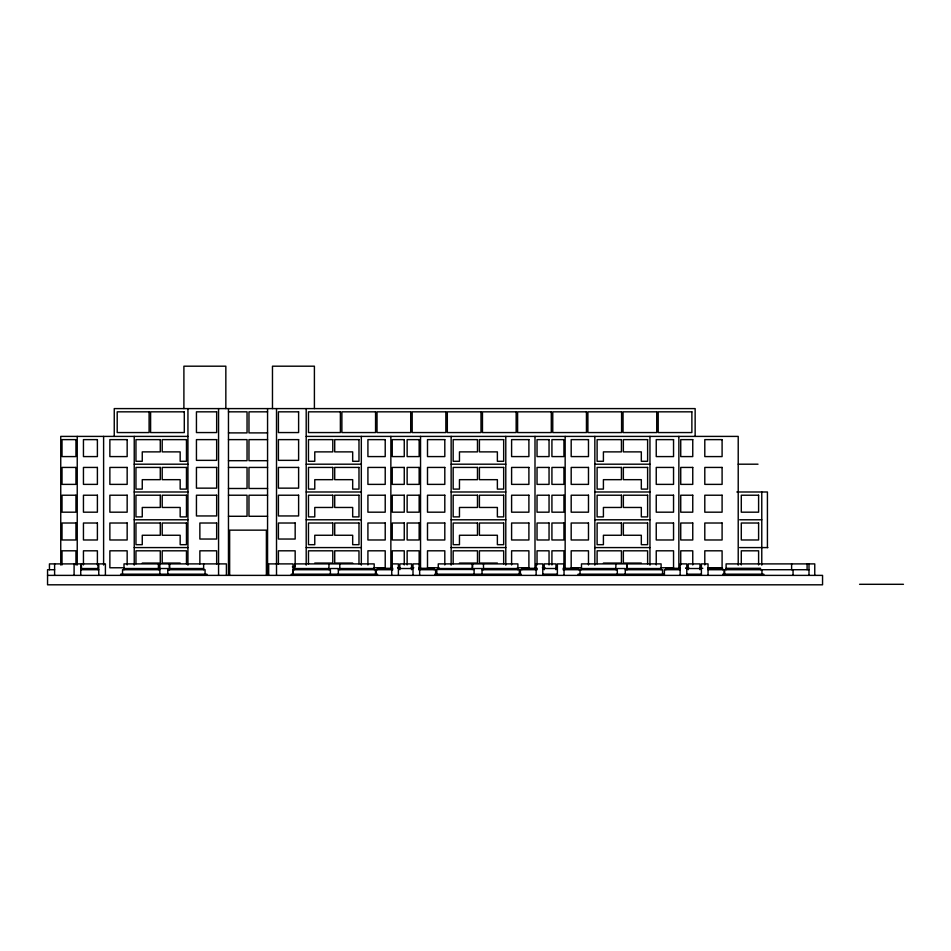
<?xml version="1.0" encoding="UTF-8"?>
<svg xmlns="http://www.w3.org/2000/svg" width="951" height="951" viewBox="0 0 951 951"><rect width="100%" height="100%" fill="white"/><g stroke="black" fill="none" stroke-linecap="round" stroke-linejoin="round"><path stroke-width="1.43" d="M228.466 411.831L247.046 411.831L247.046 432.895L228.466 432.895M267.564 411.831L248.972 411.831L248.972 432.895L267.564 432.895M187.941 436.402L60.745 436.402L60.745 565.025M306.198 436.402L738.214 436.402L738.214 565.132M228.466 439.624L247.046 439.624L247.046 460.688L228.466 460.688M267.564 439.624L248.972 439.624L248.972 460.688L267.564 460.688M134.234 464.195L187.941 464.195M306.198 464.195L361.321 464.195M451.143 464.195L505.789 464.195M594.839 464.195L649.961 464.195M738.214 464.195L758.006 464.195M228.466 467.428L247.046 467.428L247.046 488.493L228.466 488.493M267.564 467.428L248.972 467.428L248.972 488.493L267.564 488.493M134.234 491.988L187.941 491.988M306.198 491.988L361.321 491.988M451.143 491.988L505.789 491.988M594.839 491.988L649.961 491.988M736.847 491.988L767.421 491.988L767.421 547.586M228.466 495.221L247.046 495.221L247.046 516.286L228.466 516.286M267.564 495.221L248.972 495.221L248.972 516.286L267.564 516.286M134.234 519.781L187.941 519.781M306.198 519.781L361.321 519.781M451.143 519.781L505.789 519.781M594.839 519.781L649.961 519.781M739.628 519.781L761.775 519.781M134.234 547.586L187.941 547.586M306.198 547.586L361.321 547.586M451.143 547.586L505.789 547.586M594.839 547.586L649.961 547.586M739.628 547.586L767.897 547.586M142.258 563.063L160.279 563.063L160.279 550.807L135.957 550.807L135.957 563.812M180.167 563.063L162.205 563.063L162.205 550.807L186.467 550.807L186.467 563.812M314.769 563.063L332.791 563.063L332.791 550.807L308.469 550.807L308.469 563.812M352.678 563.063L334.716 563.063L334.716 550.807L358.979 550.807L358.979 563.812M459.464 563.063L477.485 563.063L477.485 550.807L453.163 550.807L453.163 563.812M497.373 563.063L479.411 563.063L479.411 550.807L503.673 550.807L503.673 563.812M603.409 563.063L621.431 563.063L621.431 550.807L597.109 550.807L597.109 563.812M641.319 563.063L623.357 563.063L623.357 550.807L647.619 550.807L647.619 563.812M292.373 566.832L295.167 566.832L295.167 550.807L278.405 550.807L278.405 563.919M124.272 567.771L109.864 567.771L109.864 550.807L127.161 550.807L127.161 564.942M373.684 567.771L385.214 567.771L385.214 550.807L367.918 550.807L367.918 564.942M397.577 567.771L400.252 567.771M411.141 567.771L413.816 567.771M439.029 567.771L427.498 567.771L427.498 550.807L444.806 550.807L444.806 564.942M517.368 567.771L528.899 567.771L528.899 550.807L511.602 550.807L511.602 564.942M542.367 567.771L545.042 567.771M581.275 567.771L571.182 567.771L571.182 550.807L588.479 550.807L588.479 564.942M660.565 567.771L673.546 567.771L673.546 550.807L656.238 550.807L656.238 564.942M686.075 567.771L688.75 567.771M707.687 567.771L722.094 567.771L722.094 550.807L704.798 550.807L704.798 564.942M392.846 568.306L377.452 568.306L377.452 569.72M418.63 568.306L434.179 568.306L434.179 569.72M537.22 568.306L521.837 568.306L521.837 569.72M563.016 568.306L578.553 568.306L578.553 569.72M680.44 568.306L665.843 568.306L665.843 569.72M685.635 568.306L688.227 568.306M699.96 568.306L702.789 568.306M707.722 568.306L722.57 568.306L722.57 569.72M726.112 568.306L760.515 568.306L760.515 569.72M81.465 568.532L98.036 568.532M123.999 568.532L158.413 568.532M159.851 568.532L167.792 568.532L167.792 574.178M169.23 568.532L203.633 568.532M294.548 568.532L328.951 568.532M339.78 568.532L374.183 568.532M398.398 568.532L413.007 568.532M438.256 568.532L472.659 568.532M483.477 568.532L517.891 568.532M542.783 568.532L557.381 568.532M581.477 568.532L615.879 568.532M626.697 568.532L661.111 568.532M686.788 568.532L701.398 568.532M474.097 569.471L436.818 569.471L436.818 575.379M54.611 569.72L47.55 569.72L47.55 584.806L822.556 584.806L822.556 575.379L47.55 575.379M80.74 569.72L98.761 569.72M159.851 569.72L122.56 569.72L122.489 575.379M167.792 569.72L205.071 569.72L205.071 575.379M330.389 569.72L293.11 569.72L293.181 575.379L293.003 563.895L268.681 563.895L268.681 575.379M338.342 569.72L375.621 569.72L375.693 575.379M392.846 569.72L376.014 569.72L376.014 575.379M418.63 569.72L435.617 569.72L435.617 575.379M482.038 569.72L519.329 569.72L519.329 575.379M537.22 569.72L520.399 569.72L520.399 575.379M563.016 569.72L617.318 569.72M625.271 569.72L662.55 569.72L662.55 575.379M680.143 569.72L664.404 569.72L664.404 575.379M708.043 569.72L724.008 569.72L724.008 575.379M808.992 569.72L724.674 569.72L724.674 575.379M542.783 574.178L557.381 574.178M664.404 574.178L578.149 574.178L578.149 575.379M686.788 574.178L701.398 574.178M859.573 584.306L903.45 584.306M814.757 575.379L814.757 563.895L726.112 563.895L726.112 569.72M808.992 563.895L808.992 575.379M807.102 563.895L807.102 569.72M793.051 569.72L793.051 575.379M791.612 563.895L791.612 569.72M763.748 575.379L763.748 574.178L722.784 574.178L722.784 575.379M761.953 569.72L761.953 575.379M761.775 491.988L761.775 565.132M758.601 564.942L758.601 550.807L741.293 550.807L741.293 564.942M708.043 575.379L708.043 563.895L701.398 563.895L701.398 575.379M699.96 569.72L699.96 563.895L688.227 563.895L688.227 569.72M695.145 436.402L695.145 408.597L114.251 408.597L114.251 436.402M692.756 564.942L692.756 550.807L680.738 550.807L680.738 564.942M686.788 575.379L686.788 563.895L680.143 563.895L680.143 575.379M678.859 436.402L678.859 569.459M661.111 569.72L661.111 563.895L581.477 563.895L581.477 569.72M649.961 436.402L649.961 565.132M627.184 563.895L627.184 569.72M626.697 563.895L626.697 569.72M625.271 574.178L625.271 568.532L617.318 568.532L617.318 574.178M615.879 563.895L615.879 569.72M594.839 436.402L594.839 565.132M580.039 569.72L580.039 575.379M565.156 436.402L565.156 569.459M564.038 575.379L564.038 563.895L557.381 563.895L557.381 575.379M563.943 567.771L563.943 550.807L551.925 550.807L551.925 564.942M563.717 568.306L563.717 569.72M555.955 569.72L555.955 563.895L544.222 563.895L544.222 569.72M549.048 564.942L549.048 550.807L537.03 550.807L537.03 564.942M542.783 575.379L542.783 563.895L536.138 563.895L536.138 575.379M536.435 568.306L536.435 569.72M534.997 436.402L534.997 569.459M521.136 575.379L521.136 574.178L434.928 574.178L434.928 575.379M517.891 569.72L517.891 563.895L438.256 563.895L438.256 569.471M505.789 436.402L505.789 565.132M483.477 563.895L483.477 569.72M482.038 574.178L482.038 568.532L474.097 568.532L474.097 574.178M472.659 563.895L472.659 569.471M472.183 563.895L472.183 569.471M451.143 436.402L451.143 565.132M420.544 436.402L420.544 569.459M419.653 575.379L419.653 563.895L413.007 563.895L413.007 575.379M419.343 568.306L419.343 569.72M419.153 567.771L419.153 550.807L407.135 550.807L407.135 564.942M411.569 569.72L411.569 563.895L399.836 563.895L399.836 569.72M404.258 564.942L404.258 550.807L392.24 550.807L392.24 567.771M398.398 575.379L398.398 563.895L391.753 563.895L391.753 575.379M392.062 568.306L392.062 569.72M390.861 436.402L390.861 569.459M377.499 575.379L377.499 574.178L291.303 574.178L291.303 575.379M375.55 569.72L375.55 575.379M374.183 569.72L374.183 563.895L294.548 563.895L294.548 569.72M361.321 436.402L361.321 565.132M339.78 563.895L339.78 569.72M338.342 574.178L338.342 568.532L330.389 568.532L330.389 574.178M328.951 563.895L328.951 569.72M314.401 408.597L314.401 366.194L272.473 366.194L272.473 408.597M306.198 408.597L306.198 565.132M276.515 408.597L276.515 575.379M267.564 408.597L267.564 575.379M266.387 575.379L266.387 530.147L229.643 530.147L229.643 575.379M228.466 408.597L228.466 575.379M226.409 575.379L226.409 563.895L123.999 563.895L123.999 569.72M225.839 408.597L225.839 366.194L183.9 366.194L183.9 408.597M218.564 408.597L218.564 575.379M216.662 563.919L216.662 550.807L199.865 550.807L199.865 563.919M206.878 575.379L206.878 574.178L120.682 574.178L120.682 575.379M203.633 563.895L203.633 569.72M187.941 408.597L187.941 565.132M169.706 563.895L169.706 569.72M169.23 563.895L169.23 569.72M159.851 563.895L159.851 574.178M158.413 563.895L158.413 569.72M134.234 436.402L134.234 565.132M105.406 575.379L105.406 563.895L98.761 563.895L98.761 575.379M103.611 436.402L103.611 565.025M98.036 569.72L98.036 563.895L81.465 563.895L81.465 569.72M97.394 564.942L97.394 550.807L83.45 550.807L83.45 564.942M80.74 575.379L80.74 563.895L49.44 563.895L49.44 569.72M77.233 436.402L77.233 565.025M75.949 564.942L75.949 550.807L62.017 550.807L62.017 564.942M74.095 563.895L74.095 575.379M54.611 563.895L54.611 575.379M149.093 411.831L117.199 411.831L117.199 432.562L149.093 432.562L149.093 411.831M184.292 411.831L150.603 411.831L150.603 432.562L184.292 432.562L184.292 411.831M216.662 411.831L196.441 411.831L196.441 432.562L216.662 432.562L216.662 411.831M298.614 411.831L278.405 411.831L278.405 432.562L298.614 432.562L298.614 411.831M340.375 411.831L308.469 411.831L308.469 432.562L340.375 432.562L340.375 411.831M375.562 411.831L341.885 411.831L341.885 432.562L375.562 432.562L375.562 411.831M410.713 411.831L377.024 411.831L377.024 432.562L410.713 432.562L410.713 411.831M445.853 411.831L412.175 411.831L412.175 432.562L445.853 432.562L445.853 411.831M481.004 411.831L447.315 411.831L447.315 432.562L481.004 432.562L481.004 411.831M516.155 411.831L482.466 411.831L482.466 432.562L516.155 432.562L516.155 411.831M551.295 411.831L517.606 411.831L517.606 432.562L551.295 432.562L551.295 411.831M586.446 411.831L552.757 411.831L552.757 432.562L586.446 432.562L586.446 411.831M621.585 411.831L587.896 411.831L587.896 432.562L621.585 432.562L621.585 411.831M656.737 411.831L623.048 411.831L623.048 432.562L656.737 432.562L656.737 411.831M691.876 411.831L658.199 411.831L658.199 432.562L691.876 432.562L691.876 411.831M75.949 439.624L62.017 439.624L62.017 456.587L75.949 456.587L75.949 439.624M97.394 439.624L83.45 439.624L83.45 456.587L97.394 456.587L97.394 439.624M127.161 439.624L109.864 439.624L109.864 456.587L127.161 456.587L127.161 439.624M160.279 439.624L135.957 439.624L135.957 461.294L142.258 461.294L142.258 451.88L160.279 451.88L160.279 439.624M186.467 439.624L162.205 439.624L162.205 451.88L180.167 451.88L180.167 461.294L186.467 461.294L186.467 439.624M216.662 439.624L196.441 439.624L196.441 460.355L216.662 460.355L216.662 439.624M298.614 439.624L278.405 439.624L278.405 460.355L298.614 460.355L298.614 439.624M332.791 439.624L308.469 439.624L308.469 461.294L314.769 461.294L314.769 451.88L332.791 451.88L332.791 439.624M358.979 439.624L334.716 439.624L334.716 451.88L352.678 451.88L352.678 461.294L358.979 461.294L358.979 439.624M385.214 439.624L367.918 439.624L367.918 456.587L385.214 456.587L385.214 439.624M404.258 439.624L392.24 439.624L392.24 456.587L404.258 456.587L404.258 439.624M419.153 439.624L407.135 439.624L407.135 456.587L419.153 456.587L419.153 439.624M444.806 439.624L427.498 439.624L427.498 456.587L444.806 456.587L444.806 439.624M477.485 439.624L453.163 439.624L453.163 461.294L459.464 461.294L459.464 451.88L477.485 451.88L477.485 439.624M503.673 439.624L479.411 439.624L479.411 451.88L497.373 451.88L497.373 461.294L503.673 461.294L503.673 439.624M528.899 439.624L511.602 439.624L511.602 456.587L528.899 456.587L528.899 439.624M549.048 439.624L537.03 439.624L537.03 456.587L549.048 456.587L549.048 439.624M563.943 439.624L551.925 439.624L551.925 456.587L563.943 456.587L563.943 439.624M588.479 439.624L571.182 439.624L571.182 456.587L588.479 456.587L588.479 439.624M621.431 439.624L597.109 439.624L597.109 461.294L603.409 461.294L603.409 451.88L621.431 451.88L621.431 439.624M647.619 439.624L623.357 439.624L623.357 451.88L641.319 451.88L641.319 461.294L647.619 461.294L647.619 439.624M673.546 439.624L656.238 439.624L656.238 456.587L673.546 456.587L673.546 439.624M692.756 439.624L680.738 439.624L680.738 456.587L692.756 456.587L692.756 439.624M722.094 439.624L704.798 439.624L704.798 456.587L722.094 456.587L722.094 439.624M75.949 467.428L62.017 467.428L62.017 484.38L75.949 484.38L75.949 467.428M97.394 467.428L83.45 467.428L83.45 484.38L97.394 484.38L97.394 467.428M127.161 467.428L109.864 467.428L109.864 484.38L127.161 484.38L127.161 467.428M160.279 467.428L135.957 467.428L135.957 489.099L142.258 489.099L142.258 479.673L160.279 479.673L160.279 467.428M186.467 467.428L162.205 467.428L162.205 479.673L180.167 479.673L180.167 489.099L186.467 489.099L186.467 467.428M216.662 467.428L196.441 467.428L196.441 488.148L216.662 488.148L216.662 467.428M298.614 467.428L278.405 467.428L278.405 488.148L298.614 488.148L298.614 467.428M332.791 467.428L308.469 467.428L308.469 489.099L314.769 489.099L314.769 479.673L332.791 479.673L332.791 467.428M358.979 467.428L334.716 467.428L334.716 479.673L352.678 479.673L352.678 489.099L358.979 489.099L358.979 467.428M385.214 467.428L367.918 467.428L367.918 484.38L385.214 484.38L385.214 467.428M404.258 467.428L392.24 467.428L392.24 484.38L404.258 484.38L404.258 467.428M419.153 467.428L407.135 467.428L407.135 484.38L419.153 484.38L419.153 467.428M444.806 467.428L427.498 467.428L427.498 484.38L444.806 484.38L444.806 467.428M477.485 467.428L453.163 467.428L453.163 489.099L459.464 489.099L459.464 479.673L477.485 479.673L477.485 467.428M503.673 467.428L479.411 467.428L479.411 479.673L497.373 479.673L497.373 489.099L503.673 489.099L503.673 467.428M528.899 467.428L511.602 467.428L511.602 484.38L528.899 484.38L528.899 467.428M549.048 467.428L537.03 467.428L537.03 484.38L549.048 484.38L549.048 467.428M563.943 467.428L551.925 467.428L551.925 484.38L563.943 484.38L563.943 467.428M588.479 467.428L571.182 467.428L571.182 484.38L588.479 484.38L588.479 467.428M621.431 467.428L597.109 467.428L597.109 489.099L603.409 489.099L603.409 479.673L621.431 479.673L621.431 467.428M647.619 467.428L623.357 467.428L623.357 479.673L641.319 479.673L641.319 489.099L647.619 489.099L647.619 467.428M673.546 467.428L656.238 467.428L656.238 484.38L673.546 484.38L673.546 467.428M692.756 467.428L680.738 467.428L680.738 484.38L692.756 484.38L692.756 467.428M722.094 467.428L704.798 467.428L704.798 484.38L722.094 484.38L722.094 467.428M75.949 495.221L62.017 495.221L62.017 512.185L75.949 512.185L75.949 495.221M97.394 495.221L83.45 495.221L83.45 512.185L97.394 512.185L97.394 495.221M127.161 495.221L109.864 495.221L109.864 512.185L127.161 512.185L127.161 495.221M160.279 495.221L135.957 495.221L135.957 516.892L142.258 516.892L142.258 507.465L160.279 507.465L160.279 495.221M186.467 495.221L162.205 495.221L162.205 507.465L180.167 507.465L180.167 516.892L186.467 516.892L186.467 495.221M216.662 495.221L196.441 495.221L196.441 515.953L216.662 515.953L216.662 495.221M298.614 495.221L278.405 495.221L278.405 515.953L298.614 515.953L298.614 495.221M332.791 495.221L308.469 495.221L308.469 516.892L314.769 516.892L314.769 507.465L332.791 507.465L332.791 495.221M358.979 495.221L334.716 495.221L334.716 507.465L352.678 507.465L352.678 516.892L358.979 516.892L358.979 495.221M385.214 495.221L367.918 495.221L367.918 512.185L385.214 512.185L385.214 495.221M404.258 495.221L392.24 495.221L392.24 512.185L404.258 512.185L404.258 495.221M419.153 495.221L407.135 495.221L407.135 512.185L419.153 512.185L419.153 495.221M444.806 495.221L427.498 495.221L427.498 512.185L444.806 512.185L444.806 495.221M477.485 495.221L453.163 495.221L453.163 516.892L459.464 516.892L459.464 507.465L477.485 507.465L477.485 495.221M503.673 495.221L479.411 495.221L479.411 507.465L497.373 507.465L497.373 516.892L503.673 516.892L503.673 495.221M528.899 495.221L511.602 495.221L511.602 512.185L528.899 512.185L528.899 495.221M549.048 495.221L537.03 495.221L537.03 512.185L549.048 512.185L549.048 495.221M563.943 495.221L551.925 495.221L551.925 512.185L563.943 512.185L563.943 495.221M588.479 495.221L571.182 495.221L571.182 512.185L588.479 512.185L588.479 495.221M621.431 495.221L597.109 495.221L597.109 516.892L603.409 516.892L603.409 507.465L621.431 507.465L621.431 495.221M647.619 495.221L623.357 495.221L623.357 507.465L641.319 507.465L641.319 516.892L647.619 516.892L647.619 495.221M673.546 495.221L656.238 495.221L656.238 512.185L673.546 512.185L673.546 495.221M692.756 495.221L680.738 495.221L680.738 512.185L692.756 512.185L692.756 495.221M722.094 495.221L704.798 495.221L704.798 512.185L722.094 512.185L722.094 495.221M758.601 495.221L741.293 495.221L741.293 512.185L758.601 512.185L758.601 495.221M75.949 523.014L62.017 523.014L62.017 539.978L75.949 539.978L75.949 523.014M97.394 523.014L83.45 523.014L83.45 539.978L97.394 539.978L97.394 523.014M127.161 523.014L109.864 523.014L109.864 539.978L127.161 539.978L127.161 523.014M160.279 523.014L135.957 523.014L135.957 544.685L142.258 544.685L142.258 535.258L160.279 535.258L160.279 523.014M186.467 523.014L162.205 523.014L162.205 535.258L180.167 535.258L180.167 544.685L186.467 544.685L186.467 523.014M216.662 523.014L199.865 523.014L199.865 539.039L216.662 539.039L216.662 523.014M295.167 523.014L278.405 523.014L278.405 539.039L295.167 539.039L295.167 523.014M332.791 523.014L308.469 523.014L308.469 544.685L314.769 544.685L314.769 535.258L332.791 535.258L332.791 523.014M358.979 523.014L334.716 523.014L334.716 535.258L352.678 535.258L352.678 544.685L358.979 544.685L358.979 523.014M385.214 523.014L367.918 523.014L367.918 539.978L385.214 539.978L385.214 523.014M404.258 523.014L392.24 523.014L392.24 539.978L404.258 539.978L404.258 523.014M419.153 523.014L407.135 523.014L407.135 539.978L419.153 539.978L419.153 523.014M444.806 523.014L427.498 523.014L427.498 539.978L444.806 539.978L444.806 523.014M477.485 523.014L453.163 523.014L453.163 544.685L459.464 544.685L459.464 535.258L477.485 535.258L477.485 523.014M503.673 523.014L479.411 523.014L479.411 535.258L497.373 535.258L497.373 544.685L503.673 544.685L503.673 523.014M528.899 523.014L511.602 523.014L511.602 539.978L528.899 539.978L528.899 523.014M549.048 523.014L537.03 523.014L537.03 539.978L549.048 539.978L549.048 523.014M563.943 523.014L551.925 523.014L551.925 539.978L563.943 539.978L563.943 523.014M588.479 523.014L571.182 523.014L571.182 539.978L588.479 539.978L588.479 523.014M621.431 523.014L597.109 523.014L597.109 544.685L603.409 544.685L603.409 535.258L621.431 535.258L621.431 523.014M647.619 523.014L623.357 523.014L623.357 535.258L641.319 535.258L641.319 544.685L647.619 544.685L647.619 523.014M673.546 523.014L656.238 523.014L656.238 539.978L673.546 539.978L673.546 523.014M692.756 523.014L680.738 523.014L680.738 539.978L692.756 539.978L692.756 523.014M722.094 523.014L704.798 523.014L704.798 539.978L722.094 539.978L722.094 523.014M758.601 523.014L741.293 523.014L741.293 539.978L758.601 539.978L758.601 523.014"/></g></svg>
